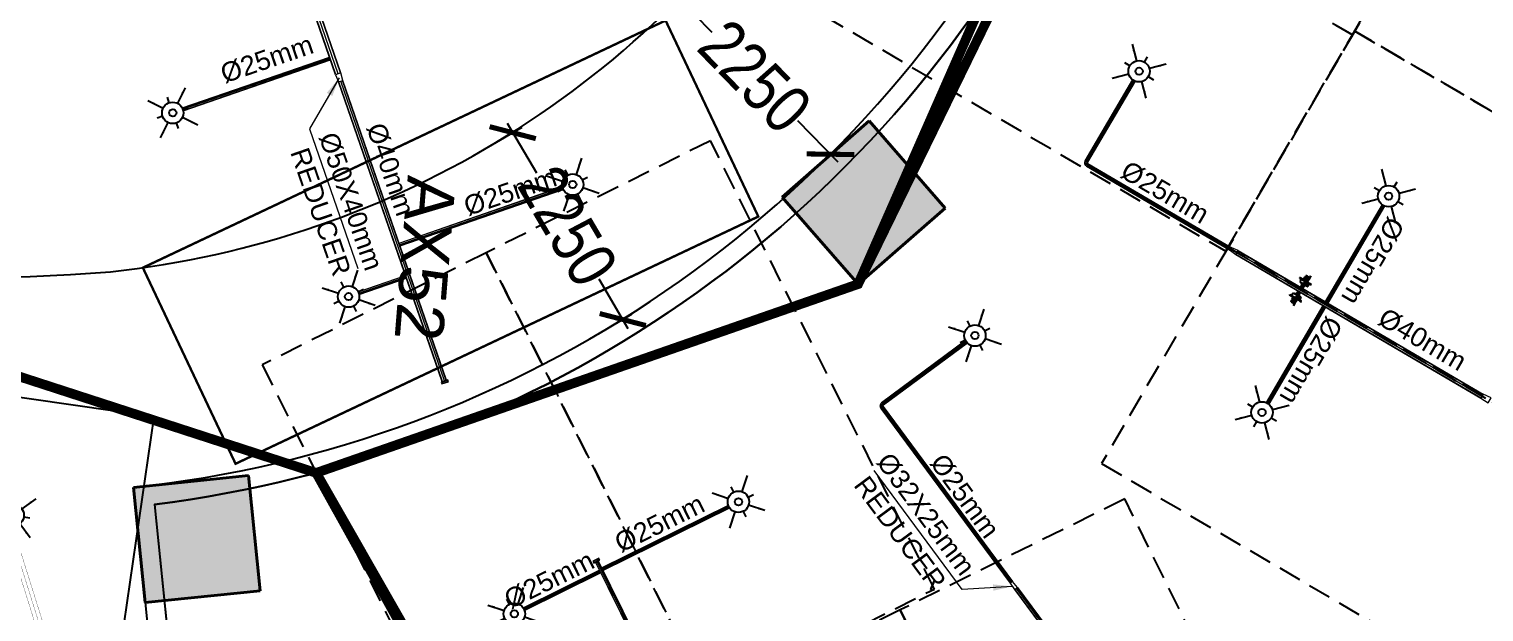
# Model space of a CAD drawing. Header units: inches. Extents: x 257070 to 799932, y -17980 to 269260.
# Drawn here: x 330065 to 345160, y 29292 to 35338 of the extents above; entities that cross this region are included whole.
import ezdxf

# ---------------------------------------------------------------- set-up
doc = ezdxf.new("R2010")
doc.units = ezdxf.units.IN
doc.header["$MEASUREMENT"] = 0
doc.header["$PDMODE"] = 99
doc.header["$PDSIZE"] = 100
doc.linetypes.add('CB_B2_AP$0$Str_00-04$0$HIDDEN4', pattern=[2.38125, 1.5875, -0.79375])
for name, color, linetype in [('0-AES-F-SPRINKLER', 10, 'Continuous'), ('0-aes-water curtan pipe', 200, 'Continuous'), ('2 wheeler barrier', 170, 'Continuous'), ('basement1_AP$0$A-_ROAD----_E-_-', 2, 'Continuous'), ('DSP_WALL', 7, 'Continuous'), ('RETAIL', 40, 'Continuous')]:
    doc.layers.add(name, color=color, linetype=linetype)
for name, color, linetype, lineweight in [('0-AES-F-SPRINKLER PIPE', 10, 'Continuous', 15), ('07--DIM-2', 2, 'Continuous', 25), ('E--CONCRETE-4', 4, 'Continuous', 40), ('E--CONCRETE-SHADE', 253, 'Continuous', 20), ('M--TILING-2', 252, 'Continuous', 18)]:
    doc.layers.add(name, color=color, linetype=linetype, lineweight=lineweight)
doc.layers.add('A', color=7, linetype='Continuous', true_color=0x469d8b)
doc.layers.add('D', color=7, linetype='Continuous', true_color=0x0096c5)
doc.styles.get("Standard").update_dxf_attribs({"font": 'arial.ttf'})
doc.styles.add('TEXT style 75', font='ARIALN.TTF')
doc.dimstyles.new('75', dxfattribs={"dimscale": 1.5, "dimtxt": 200, "dimasz": 113, "dimexe": 113, "dimexo": 0, "dimgap": 25, "dimtad": 0, "dimdec": 0, "dimrnd": 5, "dimzin": 0, "dimdsep": 46, "dimtxsty": 'TEXT style 75', "dimblk": 'ARCHTICK', "dimcen": 0.09, "dimdle": 113, "dimclrd": 8, "dimclre": 8, "dimclrt": 256, "dimadec": 0, "dimazin": 0, "dimtfac": 1, "dimtdec": 0, "dimtofl": 0, "dimtmove": 1, "dimatfit": 3, "dimldrblk": 'OPEN90', "dimfxl": 0, "dimtolj": 1, "dimtzin": 0, "dimarcsym": 0})
doc.dimstyles.new('ISO-25', dxfattribs={"dimtxt": 2.5, "dimasz": 2.5, "dimexe": 1.25, "dimexo": 0.625, "dimtad": 1, "dimtxsty": 'Standard', "dimcen": 2.5, "dimadec": 0, "dimazin": 0, "dimtfac": 1, "dimtmove": 0, "dimatfit": 3, "dimfxl": 1, "dimarcsym": 0})
doc.dimstyles.new('PLUMBING', dxfattribs={"dimscale": 100, "dimtxt": 1.8, "dimasz": 1.6, "dimexe": 1, "dimexo": 1, "dimgap": 0.5, "dimtad": 2, "dimdec": 0, "dimzin": 0, "dimdsep": 46, "dimtxsty": 'Standard', "dimcen": 1, "dimdle": 1, "dimclrd": 7, "dimclre": 7, "dimclrt": 256, "dimadec": 0, "dimazin": 0, "dimtfac": 1, "dimtdec": 0, "dimtmove": 2, "dimatfit": 3, "dimfxl": 1, "dimtolj": 1, "dimtzin": 0, "dimlwd": -1, "dimlwe": -1, "dimarcsym": 0})

# ---------------------------------------------------------------- blocks, each defined once
blk = doc.blocks.new('axa parking')
at = {"layer": 'RETAIL', "color": 8}
blk.add_lwpolyline([(-98837, 1157627), (-96237, 1157627), (-96237, 1162827), (-98837, 1162827)], close=True, dxfattribs=at)
blk = doc.blocks.new('_ArchTick')
at = {"color": 0, "linetype": 'ByBlock', "const_width": 0.15}
blk.add_lwpolyline([(-0.5, -0.5), (0.5, 0.5)], dxfattribs=at)
blk = doc.blocks.new('*D350')
at = {"layer": '07--DIM-2', "color": 251, "lineweight": -2, "ltscale": 1000, "transparency": 16777216}
for p, q in [((334832, 34117), (335181, 34322)), ((335026, 34362), (335329, 33846)), ((336282, 32228), (335979, 32743)), ((335974, 32178), (336322, 32383))]:
    blk.add_line(p, q, dxfattribs=at)
at = {"layer": 'DEFPOINTS', "color": 0, "ltscale": 1000, "transparency": 16777216}
for p in [(334832, 34117, 0), (335083, 34264), (335974, 32178, 0)]:
    blk.add_point(p, dxfattribs=at)
at = {"layer": '07--DIM-2', "color": 251, "lineweight": -2, "ltscale": 1000, "transparency": 16777216, "xscale": 350, "yscale": 350, "zscale": 350}
for p, rotation in [((335083, 34264), 120.4883396021213), ((336225, 32325), 300.4883396021213)]:
    blk.add_blockref('_ArchTick', p, dxfattribs=dict(at, rotation=rotation))
at = {"layer": '07--DIM-2', "ltscale": 1000, "transparency": 16777216, "insert": (335654, 33295), "char_height": 500, "attachment_point": 5, "rotation": 300.4883, "style": 'TEXT style 75'}
blk.add_mtext('\\A1;2250', dxfattribs=at)
blk = doc.blocks.new('_Open90')
at = {"color": 0, "linetype": 'ByBlock', "lineweight": -2}
for p, q in [((-0.5, 0.5), (0, 0)), ((0, 0), (-1, 0)), ((0, 0), (-0.5, -0.5))]:
    blk.add_line(p, q, dxfattribs=at)
blk = doc.blocks.new('*D358')
at = {"layer": '07--DIM-2', "color": 251, "lineweight": -2, "ltscale": 1000, "transparency": 16777216}
for p, q in [((336691, 35536), (336892, 35731)), ((336732, 35733), (337149, 35305)), ((338459, 33959), (338042, 34388)), ((338261, 33924), (338461, 34119))]:
    blk.add_line(p, q, dxfattribs=at)
at = {"layer": 'DEFPOINTS', "color": 0, "ltscale": 1000, "transparency": 16777216}
for p in [(336811, 35652), (336691, 35536, 0), (338261, 33924, 0)]:
    blk.add_point(p, dxfattribs=at)
at = {"layer": '07--DIM-2', "color": 251, "lineweight": -2, "ltscale": 1000, "transparency": 16777216, "xscale": 350, "yscale": 350, "zscale": 350}
for p, rotation in [((336811, 35652), 134.2382263030705), ((338380, 34040), 314.2382263030705)]:
    blk.add_blockref('_ArchTick', p, dxfattribs=dict(at, rotation=rotation))
at = {"layer": '07--DIM-2', "ltscale": 1000, "transparency": 16777216, "insert": (337596, 34846), "char_height": 500, "attachment_point": 5, "rotation": 314.2382, "style": 'TEXT style 75'}
blk.add_mtext('\\A1;2250', dxfattribs=at)
blk = doc.blocks.new('A$C3CA070F1')
at = {"layer": '0-AES-F-SPRINKLER'}
h = blk.add_hatch(dxfattribs=at)
h.set_pattern_fill('ANSI31', color=3, scale=0.196883, angle=-34.2335, style=0)
h.set_pattern_definition([(100.766483, (49937.1607, 174049.7081), (1.474466316, 0.280375668), [])])
edge = h.paths.add_edge_path()
edge.add_line((-1, 85), (-1, 84))
edge.add_line((-1, 84), (-6, 84))
edge.add_ellipse((-7, 82), major_axis=(-1.42, -0.27), ratio=1, start_angle=257, end_angle=315)
edge.add_line((-8, 83), (-15, 72))
edge.add_ellipse((-12, 70), major_axis=(-4.25, -0.81), ratio=1, start_angle=-45, end_angle=45)
edge.add_line((-14, 66), (14, 47))
edge.add_line((14, 47), (13, 46))
edge.add_line((13, 46), (-15, 65))
edge.add_ellipse((-12, 70), major_axis=(-5.52, -1.05), ratio=1, start_angle=-45, end_angle=45, ccw=False)
edge.add_line((-16, 73), (-9, 84))
edge.add_ellipse((-7, 82), major_axis=(-2.69, -0.51), ratio=1, start_angle=257, end_angle=315, ccw=False)
edge.add_line((-6, 85), (-1, 85))
h = blk.add_hatch(dxfattribs=at)
h.set_pattern_fill('ANSI31', color=3, scale=0.196883, angle=-124.2335, style=0)
h.set_pattern_definition([(190.766483, (49937.1607, 174049.7081), (-0.280375668, 1.474466316), [])])
edge = h.paths.add_edge_path()
edge.add_line((-1, 54), (7, 48))
edge.add_line((7, 48), (8, 49))
edge.add_line((8, 49), (0, 55))
edge.add_ellipse((-2, 52), major_axis=(-0.69, 3.63), ratio=1, start_angle=315, end_angle=405)
edge.add_line((-6, 54), (-14, 41))
edge.add_ellipse((-11, 39), major_axis=(-0.69, 3.63), ratio=1, start_angle=45, end_angle=135)
edge.add_line((-13, 36), (-9, 33))
edge.add_ellipse((-10, 32), major_axis=(-0.27, 1.42), ratio=1, start_angle=225, end_angle=315, ccw=False)
edge.add_line((-9, 31), (-10, 30))
edge.add_line((-10, 30), (-8, 29))
edge.add_line((-8, 29), (-7, 30))
edge.add_ellipse((-10, 32), major_axis=(-3.3, -0.63), ratio=1, start_angle=135, end_angle=225)
edge.add_line((-8, 35), (-12, 38))
edge.add_ellipse((-11, 39), major_axis=(-1.75, -0.33), ratio=1, start_angle=-45, end_angle=45, ccw=False)
edge.add_line((-13, 40), (-4, 53))
edge.add_ellipse((-2, 52), major_axis=(-1.75, -0.33), ratio=1, start_angle=225, end_angle=315, ccw=False)
at = {"layer": '0-AES-F-SPRINKLER', "color": 3}
for p, q in [((-98, 39), (-97, 43)), ((-98, 38), (-98, 39)), ((-98, 39), (-98, 39)), ((-98, 39), (-98, 39)), ((-98, 37), (-98, 38)), ((-98, 38), (-98, 38)), ((-98, 38), (-98, 38)), ((-98, 38), (-98, 38)), ((-98, 38), (-98, 38)), ((-98, 38), (-98, 38)), ((-98, 38), (-98, 38)), ((-98, 38), (-98, 38)), ((-98, 38), (-98, 38)), ((-98, 38), (-98, 38)), ((-96, 37), (-98, 37)), ((-98, 37), (-98, 37)), ((-98, 37), (-98, 37)), ((-98, 37), (-98, 37)), ((-98, 37), (-98, 37)), ((-98, 37), (-98, 37)), ((-98, 37), (-98, 37)), ((-98, 37), (-98, 37)), ((-98, 37), (-98, 37)), ((-98, 37), (-98, 37)), ((-98, 37), (-98, 37)), ((-98, 37), (-98, 37)), ((-98, 37), (-98, 37)), ((-98, 37), (-98, 37)), ((-98, 37), (-98, 37)), ((-98, 37), (-98, 37)), ((-98, 37), (-98, 37)), ((-97, 37), (-98, 37)), ((-98, 37), (-98, 37)), ((-98, 37), (-98, 37)), ((-98, 37), (-98, 37)), ((-98, 37), (-98, 37)), ((-98, 37), (-98, 37)), ((-98, 37), (-98, 37)), ((-98, 37), (-98, 37)), ((-98, 37), (-98, 37)), ((-98, 37), (-98, 37)), ((-98, 37), (-98, 37)), ((-98, 37), (-98, 37)), ((-98, 37), (-98, 37)), ((-98, 37), (-98, 37)), ((-97, 45), (-79, 71)), ((-96, 40), (-97, 40)), ((-97, 40), (-97, 40)), ((-97, 40), (-97, 40)), ((-97, 40), (-97, 39)), ((-97, 39), (-97, 39)), ((-97, 39), (-97, 39)), ((-97, 39), (-97, 39)), ((-97, 39), (-97, 39)), ((-97, 39), (-97, 39)), ((-97, 39), (-97, 39)), ((-97, 39), (-97, 39)), ((-97, 39), (-97, 38)), ((-97, 38), (-97, 38)), ((-97, 38), (-97, 38)), ((-97, 38), (-97, 38)), ((-97, 38), (-97, 38)), ((-97, 38), (-97, 38)), ((-97, 38), (-97, 38)), ((-97, 38), (-97, 38)), ((-97, 38), (-97, 38)), ((-97, 38), (-97, 38)), ((-97, 38), (-97, 38)), ((-97, 38), (-97, 37)), ((-97, 37), (-97, 37)), ((-97, 37), (-97, 37)), ((-97, 37), (-97, 37)), ((-95, 46), (-96, 42)), ((-96, 42), (-96, 42)), ((-96, 42), (-96, 41)), ((-96, 41), (-96, 41)), ((-96, 41), (-96, 41)), ((-96, 41), (-96, 41)), ((-96, 41), (-96, 41)), ((-96, 41), (-96, 41)), ((-96, 41), (-96, 41)), ((-96, 41), (-96, 41)), ((-96, 41), (-96, 41)), ((-96, 41), (-96, 40)), ((-96, 40), (-96, 40)), ((-96, 40), (-96, 40)), ((-96, 40), (-96, 40)), ((-96, 40), (-96, 40)), ((-95, 37), (-96, 37)), ((-96, 37), (-96, 37)), ((-96, 37), (-96, 37)), ((-96, 37), (-96, 37)), ((-96, 37), (-96, 37)), ((-94, 38), (-95, 38)), ((-95, 38), (-95, 38)), ((-95, 38), (-95, 38)), ((-95, 38), (-95, 38)), ((-95, 38), (-95, 38)), ((-95, 38), (-95, 38)), ((-95, 38), (-95, 38)), ((-95, 38), (-95, 38)), ((-95, 38), (-95, 38)), ((-95, 38), (-95, 37)), ((-95, 37), (-95, 37)), ((-95, 37), (-95, 37)), ((-95, 37), (-95, 37)), ((-95, 37), (-95, 37)), ((-95, 37), (-95, 37)), ((-95, 37), (-95, 37)), ((-95, 37), (-95, 37)), ((-95, 37), (-95, 37)), ((-95, 37), (-95, 37)), ((-95, 37), (-95, 37)), ((-95, 37), (-95, 37)), ((-95, 37), (-95, 37)), ((-95, 37), (-95, 37)), ((-95, 37), (-95, 37)), ((-95, 37), (-95, 37)), ((-95, 37), (-95, 37)), ((-94, 88), (-93, 90)), ((-72, 73), (-94, 88)), ((-94, 43), (-94, 48)), ((-93, 43), (-94, 43)), ((-94, 43), (-94, 43)), ((-94, 43), (-94, 43)), ((-94, 43), (-94, 43)), ((-94, 43), (-94, 43)), ((-94, 43), (-94, 41)), ((-94, 43), (-94, 43)), ((-94, 43), (-94, 43)), ((-94, 43), (-94, 43)), ((-94, 43), (-94, 43)), ((-94, 43), (-94, 43)), ((-94, 43), (-94, 43)), ((-94, 43), (-94, 43)), ((-94, 43), (-94, 43)), ((-94, 43), (-94, 43)), ((-94, 43), (-94, 43)), ((-94, 43), (-94, 43)), ((-94, 41), (-94, 41)), ((-94, 41), (-94, 41)), ((-94, 41), (-94, 41)), ((-94, 41), (-94, 41)), ((-94, 41), (-94, 41)), ((-94, 41), (-94, 41)), ((-94, 41), (-94, 41)), ((-94, 41), (-94, 40)), ((-94, 40), (-94, 40)), ((-94, 40), (-94, 40)), ((-94, 40), (-94, 40)), ((-94, 40), (-94, 40)), ((-94, 40), (-94, 40)), ((-94, 40), (-94, 40)), ((-94, 40), (-94, 40)), ((-94, 40), (-94, 39)), ((-94, 39), (-94, 39)), ((-94, 39), (-94, 39)), ((-94, 39), (-94, 39)), ((-94, 39), (-94, 39)), ((-94, 39), (-94, 39)), ((-94, 39), (-94, 39)), ((-94, 39), (-94, 39)), ((-94, 39), (-94, 38)), ((-93, 90), (-59, 67)), ((-93, 47), (-93, 49)), ((-91, 47), (-93, 43)), ((-93, 46), (-93, 47)), ((-92, 46), (-93, 46)), ((-93, 46), (-93, 46)), ((-93, 46), (-93, 46)), ((-93, 46), (-93, 46)), ((-93, 46), (-93, 46)), ((-93, 46), (-93, 46)), ((-93, 46), (-93, 46)), ((-93, 46), (-93, 46)), ((-93, 46), (-93, 46)), ((-93, 46), (-93, 46)), ((-93, 46), (-93, 46)), ((-93, 46), (-93, 46)), ((-93, 46), (-93, 46)), ((-93, 46), (-93, 46)), ((-93, 46), (-93, 46)), ((-93, 46), (-93, 46)), ((-93, 46), (-93, 46)), ((-93, 46), (-93, 46)), ((-93, 46), (-93, 46)), ((-93, 46), (-93, 46)), ((-91, 42), (-93, 43)), ((-93, 43), (-93, 43)), ((-93, 43), (-93, 43)), ((-93, 43), (-93, 43)), ((-93, 43), (-93, 43)), ((-93, 43), (-93, 43)), ((-93, 43), (-93, 43)), ((-93, 43), (-93, 43)), ((-93, 43), (-93, 43)), ((-93, 43), (-93, 43)), ((-93, 43), (-93, 43)), ((-93, 43), (-93, 43)), ((-93, 43), (-93, 43)), ((-93, 43), (-93, 43)), ((-93, 43), (-93, 43)), ((-93, 43), (-93, 43)), ((-93, 43), (-93, 43)), ((-93, 43), (-93, 43)), ((-93, 43), (-93, 43)), ((-93, 43), (-93, 43)), ((-93, 43), (-93, 43)), ((-93, 43), (-93, 43)), ((-93, 43), (-93, 43)), ((-85, 66), (-92, 55)), ((-90, 50), (-92, 46)), ((-92, 46), (-92, 46)), ((-92, 46), (-92, 46)), ((-92, 46), (-92, 46)), ((-92, 46), (-92, 46)), ((-92, 46), (-92, 46)), ((-90, 47), (-91, 47)), ((-90, 43), (-91, 42)), ((-91, 42), (-91, 42)), ((-91, 42), (-91, 42)), ((-91, 42), (-91, 42)), ((-91, 42), (-91, 42)), ((-91, 42), (-91, 42)), ((-91, 42), (-91, 42)), ((-91, 42), (-91, 42)), ((-91, 42), (-91, 42)), ((-91, 42), (-91, 42)), ((-91, 42), (-91, 42)), ((-91, 42), (-91, 42)), ((-91, 42), (-91, 42)), ((-91, 42), (-91, 42)), ((-91, 42), (-91, 42)), ((-91, 42), (-91, 42)), ((-88, 57), (-90, 49)), ((-89, 54), (-90, 51)), ((-90, 50), (-90, 50)), ((-88, 47), (-90, 43)), ((-90, 47), (-88, 47)), ((-90, 43), (-90, 43)), ((-90, 43), (-90, 43)), ((-90, 43), (-90, 43)), ((-89, 55), (-89, 55)), ((-88, 46), (-88, 47)), ((-87, 59), (-87, 59)), ((-87, 59), (-87, 59)), ((-86, 57), (-87, 49)), ((-87, 49), (-83, 28)), ((-85, 58), (-85, 58)), ((-77, 43), (-85, 49)), ((-83, 28), (-60, 9)), ((-77, 70), (-82, 63)), ((-80, 66), (-82, 67)), ((-45, 31), (-81, -23)), ((-78, 63), (-80, 65)), ((-79, 71), (-77, 70)), ((-71, 26), (-79, 31)), ((-57, 13), (-79, 28)), ((-70, 64), (-78, 63)), ((-78, -29), (-40, 27)), ((-69, 55), (-75, 59)), ((-66, 54), (-74, 42)), ((-74, 42), (-71, 26)), ((-73, 44), (-71, 43)), ((-69, 47), (-72, 43)), ((-71, 43), (-70, 43)), ((-71, 26), (-55, 15)), ((-70, 43), (-66, 49)), ((-66, 50), (-68, 52)), ((-61, 65), (-67, 69)), ((-62, 66), (-67, 65)), ((-50, 57), (-66, 54)), ((-66, 49), (-66, 50)), ((-47, 28), (-63, 40)), ((-59, 67), (-61, 65)), ((-57, 67), (-60, 66)), ((-60, 44), (-42, 32)), ((-50, 57), (-58, 62)), ((-19, 46), (-57, 67)), ((-17, 37), (-55, 63)), ((-29, 42), (-50, 57)), ((-13, 9), (-45, 31)), ((-36, 42), (-44, 30)), ((-43, 33), (-35, 46)), ((-39, -30), (-13, 9)), ((-37, 25), (-28, 38)), ((-35, 41), (-36, 42)), ((-32, 32), (-35, 39)), ((-30, 52), (-16, 73)), ((-29, 20), (-17, 37)), ((-28, 38), (-26, 40)), ((-21, 32), (-28, 37)), ((-23, 16), (-12, 33)), ((-1, 26), (-23, -9)), ((-22, 15), (-12, 31)), ((-9, 32), (-21, 14)), ((2, 24), (-20, -11)), ((-20, -8), (-1, 22)), ((-17, 37), (-19, 46)), ((-19, 13), (-10, 29)), ((-7, 30), (-18, 12)), ((-17, 37), (-17, 37)), ((4, 22), (-17, -13)), ((-17, -10), (1, 20)), ((-16, 73), (-9, 84)), ((-16, 11), (-7, 27)), ((-8, 83), (-15, 72)), ((13, 46), (-15, 65)), ((-4, 28), (-15, 10)), ((-1, 84), (-14, 66)), ((-14, 66), (14, 47)), ((-6, 54), (-14, 41)), ((-12, 33), (-14, 33)), ((-14, -15), (7, 20)), ((-14, -12), (4, 18)), ((-13, 40), (-4, 53)), ((-13, 36), (-9, 33)), ((-13, 9), (-4, 24)), ((-2, 34), (-12, 41)), ((-8, 35), (-12, 38)), ((-12, 31), (-12, 33)), ((-9, 32), (-12, 31)), ((7, 16), (-11, -13)), ((-10, 29), (-9, 32)), ((-9, 31), (-10, 30)), ((-7, 30), (-10, 29)), ((-10, 30), (-8, 29)), ((9, 17), (-10, -14)), ((-9, -13), (9, 13)), ((-8, 29), (-7, 30)), ((8, 49), (-7, 27)), ((-7, 27), (-7, 30)), ((-4, 28), (-7, 27)), ((-6, 85), (-1, 85)), ((-1, 84), (-6, 84)), ((5, 44), (-5, 51)), ((-4, 24), (-4, 28)), ((-1, 26), (-4, 24)), ((-1, 85), (-1, 84)), ((-1, 54), (7, 48)), ((13, 46), (-1, 25)), ((-1, 22), (-1, 26)), ((2, 24), (-1, 22)), ((8, 49), (0, 55)), ((1, 20), (2, 24)), ((4, 22), (1, 20)), ((4, 18), (4, 22)), ((7, 20), (4, 18)), ((7, 48), (8, 49)), ((7, 16), (7, 20)), ((9, 17), (7, 16)), ((9, 15), (9, 17)), ((14, 47), (13, 46)), ((-82, -25), (-80, -30)), ((-80, -30), (-78, -29)), ((-66, -11), (-39, -30)), ((-23, -7), (-23, -9)), ((-23, -9), (-20, -8)), ((-20, -8), (-20, -11)), ((-20, -11), (-17, -10)), ((-17, -10), (-17, -13)), ((-17, -13), (-14, -12)), ((-14, -12), (-14, -15)), ((-14, -15), (-11, -13)), ((-11, -13), (-11, -14)), ((-11, -14), (-11, -14))]:
    blk.add_line(p, q, dxfattribs=at)
for centre, major_axis, start_param, end_param in [((-95, 43), (-0.41, 2.13), 0.784914, 1.034983), ((-95, 43), (-2.74, -0.52), -0.560204, -0.324923), ((-93, 46), (-0.51, 2.68), 0.787914, 1.247507), ((-93, 48), (-1.75, -0.33), -0.775969, -0.160442), ((-91, 54), (-0.29, 1.52), 0.785398, 2.356194), ((-92, 49), (-0.33, 1.74), 0.791774, 1.412986), ((-89, 55), (-0.103, 0.54), 0.916881, 1.969618), ((-93, 51), (-3.09, -0.59), 2.526084, 2.789089), ((-95, 50), (-5.72, -1.09), 2.374727, 2.798549), ((-91, 55), (-0.33, 1.74), 4.197625, 4.773282), ((-84, 57), (-3.79, -0.72), -0.784768, -0.363877), ((-93, 50), (-5.72, -1.09), 2.377207, 2.798549), ((-80, 54), (-1.57, 8.26), 0.010205, 0.785398), ((-84, 56), (-0.35, 1.85), 0.785501, 1.132999), ((-83, 65), (-1.52, -0.29), 3.926991, 5.497787), ((-80, 54), (-5.9, -1.12), 4.155645, 5.497787), ((-80, 54), (-8.26, -1.57), 4.155621, 4.722594), ((-75, 68), (-8.26, -1.57), 1.014052, 3.151797), ((-75, 63), (-2.79, -0.53), -0.113999, 0.093951), ((-75, 68), (-1.12, 5.9), 2.584882, 5.497787), ((-75, 46), (-0.53, 2.79), 2.356194, 3.926991), ((-75, 68), (-1.57, 8.26), 4.722594, 5.497787), ((-70, 53), (-2.79, -0.53), 2.356194, 3.926991), ((-65, 44), (-3.72, -0.71), -0.403281, 1.321745), ((-65, 44), (-0.71, 3.72), 4.96144, 6.686466), ((-65, 37), (-0.56, 2.96), 5.497794, 6.034125), ((-59, 47), (-2.96, -0.56), 0.24906, 0.785391), ((-60, 60), (-2.83, -0.54), 3.926991, 4.712389), ((-33, 40), (-0.45, 2.36), 0.803442, 1.867502), ((-30, 39), (-2.79, -0.53), 2.356194, 3.926991), ((-24, 39), (-0.53, 2.79), 5.497787, 7.068583), ((-12, 70), (-5.52, -1.05), -0.785398, 0.785398), ((-15, 35), (-0.54, 2.83), 0.785398, 3.403392), ((-12, 70), (-4.25, -0.81), -0.785398, 0.785398), ((-11, 39), (-0.69, 3.63), 0.785398, 2.356194), ((-11, 39), (-1.75, -0.33), -0.785398, 0.785398), ((-7, 82), (-2.69, -0.51), 4.485496, 5.497787), ((-10, 32), (-0.27, 1.42), 3.926991, 5.497787), ((-7, 82), (-1.42, -0.27), 4.485496, 5.497787), ((-10, 32), (-3.3, -0.63), 2.356194, 3.926991), ((-2, 52), (-0.69, 3.63), 5.497787, 7.068583), ((-2, 52), (-1.75, -0.33), 3.926991, 5.497787), ((6, 14), (-0.54, 2.83), 3.926991, 4.712389), ((-79, -24), (-0.51, 2.69), 0.785398, 1.797689), ((-11, -11), (-2.83, -0.54), 1.570796, 2.356194)]:
    blk.add_ellipse(centre, major_axis=major_axis, ratio=1, start_param=start_param, end_param=end_param, dxfattribs=at)
at = {"layer": '0-AES-F-SPRINKLER', "color": 3, "extrusion": (0, 0, -1)}
for centre, major_axis, start_param, end_param in [((-86, 47), (-0.53, 2.79), -0.113999, 0.785398), ((-77, 34), (-0.54, 2.83), 3.926991, 4.712389)]:
    blk.add_ellipse(centre, major_axis=major_axis, ratio=1, start_param=start_param, end_param=end_param, dxfattribs=at)
blk = doc.blocks.new('*U737')
at = {"layer": '0-AES-F-SPRINKLER PIPE', "color": 200, "lineweight": 30, "const_width": 2.67}
for points in [[(-1770300, 103199), (-1770300, 47081)], [(-1770220, 103199), (-1770220, 47081)]]:
    blk.add_lwpolyline(points, dxfattribs=at)
at = {"layer": '0-AES-F-SPRINKLER PIPE', "color": 252, "lineweight": 30, "const_width": 2.67}
blk.add_lwpolyline([(-1770260, 103199), (-1770260, 47081)], dxfattribs=at)
blk = doc.blocks.new('*U603')
at = {"layer": '0-AES-F-SPRINKLER'}
for p, q in [((171672, 56809), (171672, 56871)), ((171562, 56699), (171500, 56699)), ((171783, 56699), (171845, 56699)), ((171672, 56588), (171672, 56526))]:
    blk.add_line(p, q, dxfattribs=at)
for radius in [111, 37.8]:
    blk.add_circle((171672, 56699), radius, dxfattribs=at)
at = {"layer": '0-AES-F-SPRINKLER PIPE'}
for points, override in [([(171468, 56903), (171594, 56777)], {"dimasz": 70, "dimtad": 0, "dimfxl": 13, "dimarcsym": 1}), ([(171877, 56903), (171751, 56777)], {"dimasz": 70, "dimtad": 0, "dimfxl": 13, "dimarcsym": 1}), ([(171468, 56494), (171594, 56620)], {"dimasz": 70, "dimtad": 0, "dimfxl": 13, "dimarcsym": 1}), ([(171877, 56494), (171751, 56620)], {"dimasz": 70, "dimgap": 0.625, "dimtad": 0, "dimfxl": 13, "dimarcsym": 1})]:
    blk.add_leader(points, dimstyle='ISO-25', override=override, dxfattribs=at)

msp = doc.modelspace()

# ---------------------------------------------------------------- hatches: boundary and pattern name
at = {"layer": 'E--CONCRETE-SHADE', "ltscale": 3.5}
h = msp.add_hatch(color=8, dxfattribs=at)
h.dxf.hatch_style = 1
h.paths.add_polyline_path([(337877.2, 33596), (338666.9, 32692.4), (339570.4, 33482.1), (338780.7, 34385.6)])
h = msp.add_hatch(color=8, dxfattribs=at)
h.dxf.hatch_style = 1
h.paths.add_polyline_path([(332463.1, 29511.3), (332341.6, 30705.1), (331147.7, 30583.5), (331269.3, 29389.7)])

# ---------------------------------------------------------------- linework, layer by layer
at = {"layer": '0-AES-F-SPRINKLER', "color": 7, "const_width": 100, "elevation": 0}
for points in [[(332024.7, 62667.8), (332024.7, 62667.8), (336792.7, 47939.3), (340789.2, 37039.3), (340789.2, 37039.3), (338666.9, 32692.4), (333044, 30733.9), (333044, 30733.9), (334157.5, 28784), (337209.3, 23245.1), (343530, 11881.2), (342936.4, 958.3), (361876.6, 525.3), (362280.3, 30665.5), (363047.2, 44628.4), (363210.3, 79337.2), (356607.5, 78193.9), (356438.2, 71883.8), (334567.8, 63896.3)], [(314747.9, 41385.7), (291263.5, 17511.2), (286969.4, 13130.9), (300396.1, 2861.1), (315324.3, 1588.2), (342936.4, 958.3), (343530, 11881.2), (333044, 30733.9), (322260.6, 34233.9), (320141.6, 36257.7)]]:
    msp.add_lwpolyline(points, close=True, dxfattribs=at)
at = {"layer": '0-AES-F-SPRINKLER', "color": 7, "const_width": 100}
msp.add_lwpolyline([(321947.7, 64154.5), (320194.8, 69380), (306624.2, 64255), (277183.8, 53136.7), (275607, 28195.2), (286480.9, 13609.8), (286969.4, 13130.9), (314703.6, 41422), (322260.6, 34233.9), (333044, 30733.9), (338666.9, 32692.4), (340694.2, 37298.5), (338918.2, 41957.2), (336792.7, 47939.3), (330607.7, 67045.1)], close=True, dxfattribs=at)
at = {"layer": '0-AES-F-SPRINKLER PIPE', "ltscale": 1000, "elevation": 0}
for points in [[(333244.3, 34865), (330620.9, 42455.3)], [(333249.1, 34866.6), (330625.6, 42456.9)], [(333272.7, 34874.8), (330649.2, 42465.1)], [(333296.3, 34883), (330672.8, 42473.2)], [(333301.1, 34884.6), (330677.6, 42474.9)], [(331654.5, 34520.3), (333181.1, 35047.9)], [(331655.8, 34517.6), (333182.1, 35045.1)], [(331660.6, 34506), (333186.2, 35033.3)], [(331664, 34493.9), (333190.3, 35021.5)], [(331664.6, 34491), (333191.2, 35018.6)], [(334351.6, 31679.8), (333276.6, 34790)], [(334355.4, 31681.1), (333280.4, 34791.3)], [(334374.3, 31687.6), (333299.3, 34797.8)], [(334393.2, 31694.1), (333318.2, 34804.4)], [(334397, 31695.4), (333322, 34805.7)], [(333905, 33119), (335597.6, 33704.1)], [(333905.9, 33116.2), (335598.3, 33701.1)], [(333910, 33104.4), (335601.7, 33689.1)], [(333914.1, 33092.6), (335606.4, 33677.5)], [(333915.1, 33089.7), (335607.8, 33674.8)], [(344103.2, 33518.2), (343513.9, 32511.9)], [(344105.6, 33516.4), (343516.4, 32510.4)], [(344116, 33509.5), (343527.2, 32504)], [(344127.2, 33503.8), (343538, 32497.7)], [(344130, 33502.6), (343540.6, 32496.2)], [(342585.6, 32999.9), (345129, 31510.3)], [(342587.7, 33003.3), (345131, 31513.8)], [(342597.8, 33020.6), (345141.1, 31531.1)], [(342607.9, 33037.8), (345151.2, 31548.3)], [(342609.9, 33041.3), (345153.3, 31551.8)], [(333480.5, 32613.7), (333970.3, 32783)], [(333481.5, 32610.8), (333971.3, 32780.1)], [(333485.6, 32599), (333975.4, 32768.3)], [(333489.7, 32587.2), (333979.5, 32756.5)], [(333490.6, 32584.4), (333980.5, 32753.7)], [(343230.4, 32622.2), (343217.3, 32599.8)], [(343233, 32620.7), (343219.9, 32598.3)], [(343243.8, 32614.4), (343230.7, 32592)], [(343254.6, 32608.1), (343241.4, 32585.7)], [(343257.2, 32606.6), (343244, 32584.1)], [(343267.8, 32686.1), (343254.7, 32663.7)], [(343270.4, 32684.6), (343257.3, 32662.2)], [(343281.2, 32678.3), (343268, 32655.8)], [(343292, 32672), (343278.8, 32649.5)], [(343294.6, 32670.4), (343281.4, 32648)], [(343489.6, 32470.5), (342900.2, 31464.1)], [(343492.2, 32468.9), (342903, 31462.9)], [(343503, 32462.6), (342914.2, 31457.2)], [(343513.8, 32456.3), (342924.6, 31450.3)], [(343516.3, 32454.8), (342927, 31448.4)], [(336004.3, 29748.5), (337320.6, 30399)], [(336005.6, 29745.8), (337321.5, 30396.2)], [(336011.1, 29734.6), (337326.5, 30384.7)], [(336016.7, 29723.4), (337332.6, 30373.8)], [(336018, 29720.7), (337334.3, 30371.3)], [(335940.9, 29806.7), (336972.7, 27719.1)], [(335943.6, 29808), (336975.3, 27720.4)], [(335954.8, 29813.5), (336986.5, 27726)], [(335966, 29819.1), (336997.8, 27731.5)], [(335968.7, 29820.4), (337000.4, 27732.8)], [(335191.7, 29333.8), (335981.7, 29724.2)], [(335193.4, 29331.3), (335983, 29721.6)], [(335199.6, 29320.4), (335988.5, 29710.3)], [(335204.5, 29308.9), (335994.1, 29699.1)], [(335205.4, 29306), (335995.4, 29696.5)], [(340290.2, 29522.6), (341845.6, 27422.6)], [(340292.6, 29524.4), (341848.1, 27424.3)], [(340305.5, 29533.9), (341860.9, 27433.9)], [(340318.3, 29543.4), (341873.8, 27443.4)], [(340320.8, 29545.2), (341876.2, 27445.2)]]:
    msp.add_lwpolyline(points, dxfattribs=at)
for points in [[(333301.1, 34884.6), (333244.3, 34865), (333276.6, 34790), (333322, 34805.7)], [(342544.7, 33069.6), (342529.1, 33042.8), (342585.6, 32999.9), (342609.9, 33041.3)], [(334408.7, 31699.5), (334339.9, 31675.7), (334346.6, 31656.4), (334415.4, 31680.2)], [(334405.6, 31693), (334346.4, 31672.5), (334349.7, 31662.9), (334408.9, 31683.4)], [(345153.3, 31551.8), (345129, 31510.3), (345203.6, 31459.7), (345233.9, 31511.5)], [(335977.1, 29848.4), (335913.6, 29817), (335923.1, 29797.8), (335986.6, 29829.2)], [(335975.3, 29843.2), (335918.8, 29815.3), (335924.8, 29803.1), (335981.4, 29831)], [(340270, 29607.8), (340245.1, 29589.4), (340290.2, 29522.6), (340320.8, 29545.2)]]:
    msp.add_lwpolyline(points, close=True, dxfattribs=at)
for points in [[(341513.5, 34814), (341021, 33973, 0.4142136), (341035.5, 33917.6), (342529.1, 33042.8)], [(341515.9, 34812.2), (341023.6, 33971.5, 0.4142136), (341037, 33920.1), (342530.6, 33045.4)], [(341526.4, 34805.3), (341034.4, 33965.1, 0.4142136), (341043.3, 33930.9), (342536.9, 33056.2)], [(341537.5, 34799.6), (341045.1, 33958.8, 0.4142136), (341049.6, 33941.7), (342543.2, 33067)], [(341540.3, 34798.4), (341047.7, 33957.3, 0.4142136), (341051.1, 33944.3), (342544.7, 33069.6)], [(339782.5, 32105.9), (338910.2, 31459.8, 0.4142136), (338901.7, 31403.1), (340245.1, 29589.4)], [(339784, 32103.2), (338912, 31457.3, 0.4142136), (338904.2, 31404.9), (340247.5, 29591.2)], [(339790.9, 32092.8), (338919.4, 31447.3, 0.4142136), (338914.2, 31412.3), (340257.6, 29598.6)], [(339798.9, 32083.1), (338926.9, 31437.3, 0.4142136), (338924.2, 31419.8), (340267.6, 29606)], [(339801, 32080.9), (338928.6, 31434.8, 0.4142136), (338926.7, 31421.6), (340270, 29607.8)]]:
    msp.add_lwpolyline(points, format="xyb", dxfattribs=at)
at = {"layer": '2 wheeler barrier', "color": 8, "ltscale": 1000, "const_width": 25, "elevation": 0}
msp.add_lwpolyline([(331245.3, 32862.5), (332207.2, 30828.5), (337631.3, 33393.5), (336669.4, 35427.5)], close=True, dxfattribs=at)
at = {"layer": 'A', "color": 8, "ltscale": 1000, "elevation": 0}
msp.add_lwpolyline([(348856.8, 51071), (340648.2, 48301.2, -0.5269947), (331366.7, 30407.3), (332242.5, 21798.7, 0.5085007), (348856.8, 51071, 2.4611086)], format="xyb", dxfattribs=at)
at = {"layer": 'basement1_AP$0$A-_ROAD----_E-_-', "color": 8}
for centre, radius, start, end in [((329876.3, 42534.5, 0), 9768.4, 276.0728, 18.99267), ((329167.2, 55451.4, 0), 22697.4, 257.5625, 274.40303)]:
    msp.add_arc(centre, radius, start, end, dxfattribs=at)
at = {"layer": 'DSP_WALL', "color": 8, "ltscale": 3.5}
for p, q in [((331147.7, 30583.5, 0), (332064, 21578)), ((331366.7, 30407.3, 0), (332242.5, 21798.7, 0))]:
    msp.add_line(p, q, dxfattribs=at)
for centre, radius, start, end in [((329879.4, 42491, 0), 21026.8, 275.96564, 24.82218), ((329879.4, 42491, 0), 20826.8, 276.51506, 24.32853), ((329876.3, 42534.5, 0), 12018.4, 276.0728, 29.28475), ((329876.3, 42534.5, 0), 12218.4, 277.00643, 28.16241)]:
    msp.add_arc(centre, radius, start, end, dxfattribs=at)
at = {"layer": 'E--CONCRETE-4', "color": 8, "ltscale": 10}
for p, q in [((338780.7, 34385.6, 0), (337877.2, 33596, 0)), ((339570.4, 33482.1, 0), (338780.7, 34385.6, 0)), ((337877.2, 33596, 0), (338666.9, 32692.4, 0)), ((338666.9, 32692.4, 0), (339570.4, 33482.1, 0)), ((332341.6, 30705.1, 0), (331147.7, 30583.5, 0)), ((332463.1, 29511.3, 0), (332341.6, 30705.1, 0)), ((331147.7, 30583.5, 0), (331269.3, 29389.7, 0)), ((331269.3, 29389.7, 0), (332463.1, 29511.3, 0))]:
    msp.add_line(p, q, dxfattribs=at)
at = {"layer": 'RETAIL', "color": 8, "linetype": 'CB_B2_AP$0$Str_00-04$0$HIDDEN4', "ltscale": 150, "elevation": 0}
for points in [[(340624.2, 40149.7), (339309.4, 37906.7), (343795.5, 35277.1), (345110.3, 37520.1)], [(339309.4, 37906.7), (337994.6, 35663.6), (342480.7, 33034), (343795.5, 35277.1)], [(345134.4, 37561.2), (343820.4, 35317.6), (348307.6, 32689.7), (349621.5, 34933.3)], [(343820.4, 35317.6), (342506.5, 33074), (346993.6, 30446.2), (348307.6, 32689.7)], [(337134.7, 34180.4), (334809, 33018), (337134, 28366.7), (339459.6, 29529.1)], [(342506.5, 33074), (341192.6, 30830.5), (345679.7, 28202.6), (346993.6, 30446.2)], [(334809, 33018), (332483.4, 31855.5), (334808.3, 27204.2), (337134, 28366.7)], [(341433.9, 30463.7), (339103, 29311.7), (341407, 24650), (343737.8, 25801.9)], [(339103, 29311.8), (336772.1, 28159.8), (339076.1, 23498.1), (341406.9, 24650)]]:
    msp.add_lwpolyline(points, close=True, dxfattribs=at)

# ---------------------------------------------------------------- block references
at = {"layer": '0-AES-F-SPRINKLER', "color": 7}
for p, rotation in [((303752.2, -141889.9, 0), 59.64490731148274), ((440911.9, -109500.3, 0), 108.9424593604549), ((207499.2, -93746.5, 0), 26.55826563918361), ((306341.8, -143185.7, 0), 59.64490731148274), ((205173.6, -94908.9, 0), 26.55826563918361), ((211672.7, -95313), 26.55826563918361), ((305027.9, -145429.3, 0), 59.64490731148274), ((209218.6, -97038, 0), 26.55826563918361), ((151866, -1164.4, 0), 351.7433793183476), ((206893, -98200.4, 0), 26.55826563918361)]:
    msp.add_blockref('*U603', p, dxfattribs=dict(at, rotation=rotation))
at = {"layer": '0-AES-F-SPRINKLER', "ltscale": 1000, "rotation": 273.8784243204105}
msp.add_blockref('A$C3CA070F1', (343281.2, 32678.3, 0), dxfattribs=at)
at = {"layer": '0-AES-F-SPRINKLER', "ltscale": 1000, "xscale": -1, "rotation": 205.4113902906481}
msp.add_blockref('A$C3CA070F1', (343230.7, 32592, 0), dxfattribs=at)
at = {"layer": '0-aes-water curtan pipe', "color": 51, "xscale": -1, "rotation": 17.44413252219998}
msp.add_blockref('*U737', (-1342772.6, -552120.8, 0), dxfattribs=at)
at = {"layer": 'M--TILING-2', "color": 8, "rotation": 171.7433793124555}
msp.add_blockref('axa parking', (399793.8, 1191135.5, 0), dxfattribs=at)

# ---------------------------------------------------------------- texts
at = {"layer": '0-AES-F-SPRINKLER PIPE', "color": 7, "linetype": 'Continuous', "lineweight": -3, "ltscale": 0.9, "char_height": 200, "attachment_point": 2}
for s, insert, width, rotation in [('%%C25mm', (332499.7, 35124.1, 0), 685.774, 18.82422), ('%%C40mm', (333912.4, 33915.5, 0), 685.774, 288.82422), ('\\pt1.4;Ø50X40mm\\P\\ptz;REDUCER', (333501.8, 33584.1, 0), 1474.715, 289.06712), ('%%C25mm', (335024.1, 33747.9, 0), 685.774, 18.82422), ('%%C25mm', (341903.4, 33733, 0), 685.774, 329.64491), ('%%C25mm', (344095.4, 32879.4, 0), 685.774, 239.64491), ('%%C25mm', (343455, 31847.3, 0), 685.774, 239.64491), ('%%C40mm', (344574.8, 32206.3, 0), 685.774, 329.64491), ('\\pt1.4;Ø32X25mm\\P\\ptz;REDUCER', (339452.4, 30367.4, 0), 1474.715, 306.526), ('%%C25mm', (339857.6, 30554.4, 0), 685.774, 306.06817), ('%%C25mm', (336561.1, 30302.4, 0), 685.774, 26.29952), ('%%C25mm', (335416.2, 29716), 685.774, 26.29952)]:
    msp.add_mtext(s, dxfattribs=dict(at, insert=insert, width=width, rotation=rotation))
at = {"layer": 'D', "color": 8}
msp.add_text('AX52', height=500, rotation=265.35069, dxfattribs=at).set_placement((333995.2, 33828.5, 0))

# ---------------------------------------------------------------- dimensions: what is measured, and where the dimension line sits
at = {"layer": '07--DIM-2', "color": 8, "ltscale": 1000}
for p1, p2, distance, picture, middle in [((338260.8, 33924, 0), (336691.2, 35536, 0), -166.8, '*D358', (337595.5, 34846.3)), ((335974, 32177.8, 0), (334832.4, 34116.7, 0), -291, '*D350', (335653.9, 33294.9))]:
    dim = msp.add_aligned_dim(p1=p1, p2=p2, distance=distance, dimstyle='75', override={"dimscale": 1, "dimtxt": 500, "dimasz": 350, "dimclrd": 251, "dimclre": 251}, dxfattribs=at)
    dim.commit()
    dim.dimension.update_dxf_attribs({"geometry": picture, "text_midpoint": middle})

# ---------------------------------------------------------------- leaders
at = {"layer": '0-AES-F-SPRINKLER PIPE', "color": 7, "linetype": 'Continuous', "lineweight": -3, "ltscale": 0.9}
for points in [[(333283.2, 34832.5, 0), (332973.2, 34302.4, 0), (333474.2, 32853.1, 0)], [(340267.7, 29556, 0), (339746.4, 29525.4, 0), (338833.8, 30757.7, 0)]]:
    msp.add_leader(points, dimstyle='PLUMBING', override={"dimasz": 2, "dimgap": 25, "dimtad": 0}, dxfattribs=at)

doc.saveas('drawing.dxf')
